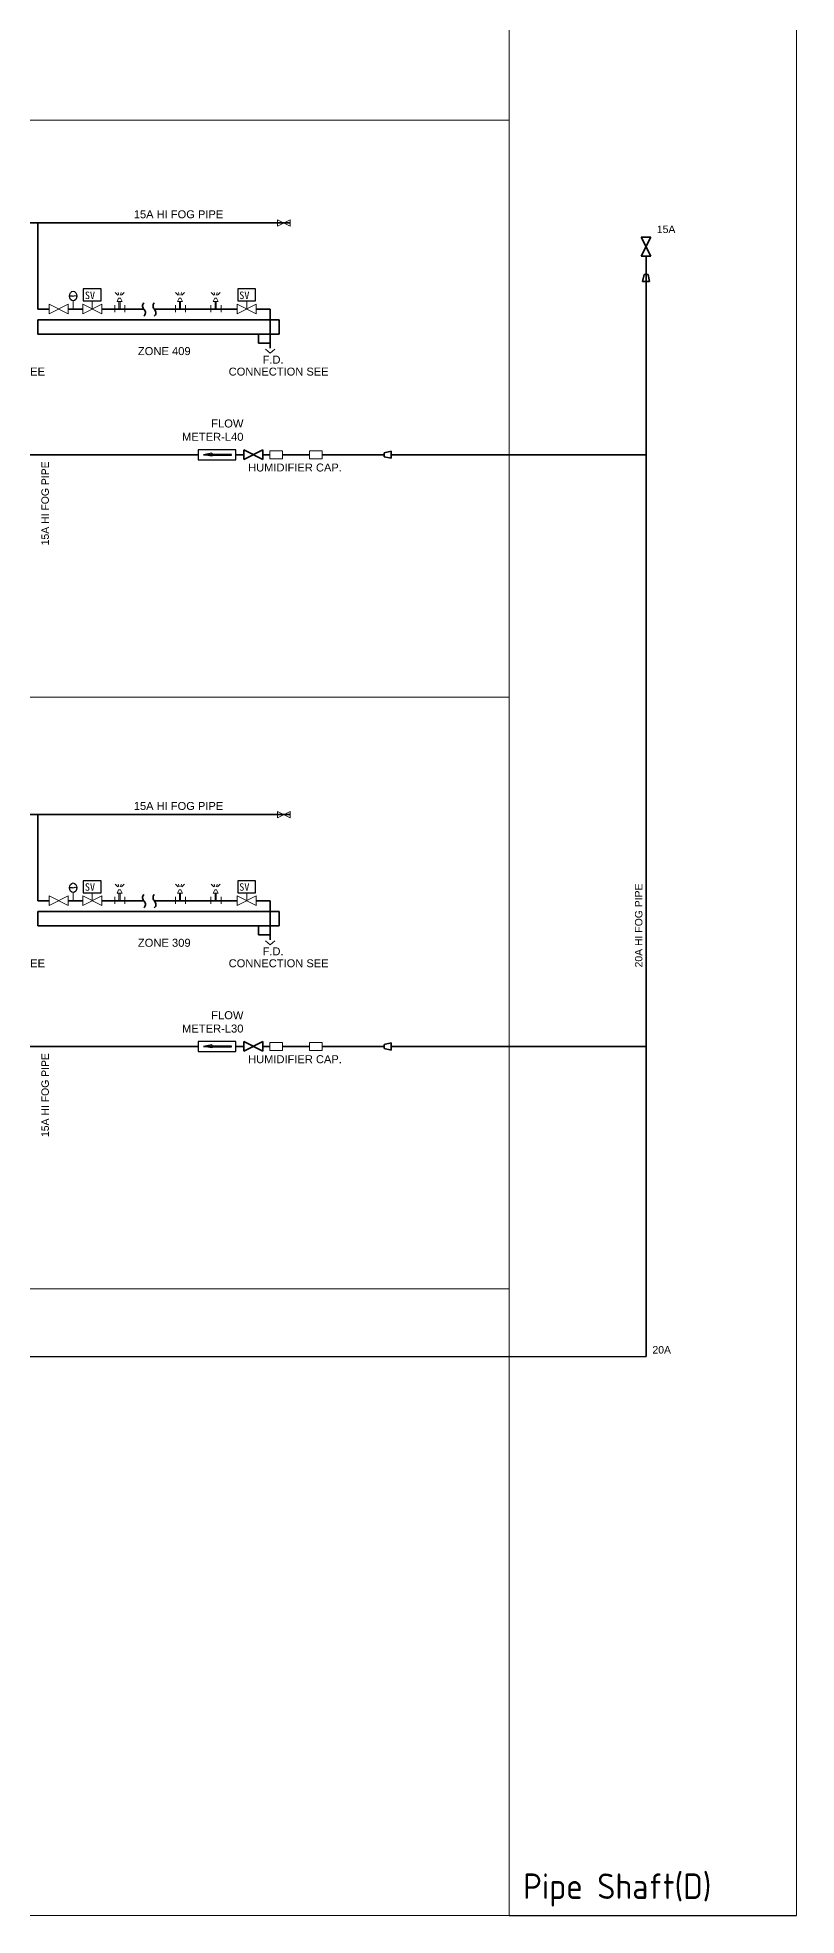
# Model space of a CAD drawing. Header units: millimetres. Extents: x 183 to 3972, y 193 to 1833.
# Drawn here: x 3733 to 3972, y 193 to 783 of the extents above; entities that cross this region are included whole.
import ezdxf

# ---------------------------------------------------------------- set-up
doc = ezdxf.new("R2010")
doc.units = ezdxf.units.MM
for name, color, linetype in [('DETL-TXT', 7, 'Continuous'), ('M-CWTR-PIPE-S', 7, 'Continuous'), ('M-CWTR-TEXT', 7, 'Continuous'), ('M-CWTR-VAVE', 7, 'Continuous'), ('M-DETL-60', 7, 'Continuous'), ('M-EQPM-TXT', 7, 'Continuous'), ('M-PIPE-CHWS12', 7, 'Continuous')]:
    doc.layers.add(name, color=color, linetype=linetype)
doc.styles.add('AA-TXT', font='isocp.shx', dxfattribs={"bigfont": 'chineset.shx'})

# ---------------------------------------------------------------- blocks, each defined once
blk = doc.blocks.new('SE19')
at = {"layer": 'M-CWTR-PIPE-S', "color": 4, "linetype": 'Continuous', "lineweight": 35}
for p, q in [((353.04, 476.62), (352.54, 478.83)), ((352.54, 478.83), (354.75, 478.83)), ((354.25, 476.62), (353.04, 476.62)), ((354.75, 478.83), (354.25, 476.62))]:
    blk.add_line(p, q, dxfattribs=at)
blk = doc.blocks.new('SE18')
at = {"layer": 'M-CWTR-PIPE-S'}
blk.add_blockref('SE19', (0, 0), dxfattribs=at)
blk = doc.blocks.new('A$C16496DF1')
at = {"layer": 'M-CWTR-VAVE', "color": 2, "linetype": 'Continuous', "lineweight": 35}
for p, q in [((-4, 0), (-4, -2)), ((-4, 0), (0, -2)), ((0, 0), (-4, -2)), ((0, -2), (0, 0))]:
    blk.add_line(p, q, dxfattribs=at)
blk = doc.blocks.new('SE17')
at = {"layer": 'M-CWTR-PIPE-S', "color": 4, "linetype": 'Continuous', "lineweight": 35}
for p, q in [((355.99, 665.76), (355.99, 667.97)), ((355.99, 667.97), (358.2, 667.47)), ((358.2, 666.26), (355.99, 665.76)), ((358.2, 667.47), (358.2, 666.26))]:
    blk.add_line(p, q, dxfattribs=at)
blk = doc.blocks.new('SE16')
at = {"layer": 'M-CWTR-PIPE-S'}
blk.add_blockref('SE17', (0, 0), dxfattribs=at)

msp = doc.modelspace()

# ---------------------------------------------------------------- hatches: boundary and pattern name
h = msp.add_hatch(color=2)
h.dxf.hatch_style = 1
h.paths.add_polyline_path([(3785.33, 652.27), (3794.23, 652.27), (3794.23, 652.16), (3788.04, 652.16), (3788.04, 651.8)])
h.paths.add_polyline_path([(3785.33, 652.27), (3788.04, 652.73), (3788.04, 652.37), (3794.23, 652.37), (3794.23, 652.27)])
h = msp.add_hatch(color=2)
h.dxf.hatch_style = 1
h.paths.add_polyline_path([(3785.33, 466.28), (3794.23, 466.28), (3794.23, 466.17), (3788.04, 466.17), (3788.04, 465.81)])
h.paths.add_polyline_path([(3785.33, 466.28), (3788.04, 466.74), (3788.04, 466.38), (3794.23, 466.38), (3794.23, 466.28)])

# ---------------------------------------------------------------- linework, layer by layer
at = {"color": 4, "linetype": 'Continuous', "lineweight": 35}
for p, q in [((3733.3, 694.67), (3733.3, 690.14)), ((3733.3, 694.67), (3809.23, 694.67)), ((3809.23, 690.14), (3809.23, 694.67)), ((3733.3, 690.14), (3809.23, 690.14)), ((3802.65, 687.37), (3802.65, 690.14)), ((3806.39, 687.37), (3802.65, 687.37)), ((3733.3, 508.68), (3733.3, 504.15)), ((3733.3, 508.68), (3809.23, 508.68)), ((3809.23, 504.15), (3809.23, 508.68)), ((3733.3, 504.15), (3809.23, 504.15)), ((3802.65, 501.38), (3802.65, 504.15)), ((3806.39, 501.38), (3802.65, 501.38))]:
    msp.add_line(p, q, dxfattribs=at)
at = {"color": 4}
for p, q in [((3788.04, 652.73), (3785.33, 652.27)), ((3788.04, 651.8), (3785.33, 652.27)), ((3788.04, 652.73), (3788.04, 652.37)), ((3788.04, 652.16), (3788.04, 651.8)), ((3788.04, 466.74), (3785.33, 466.28)), ((3788.04, 466.74), (3788.04, 466.38)), ((3788.04, 465.81), (3785.33, 466.28)), ((3788.04, 466.17), (3788.04, 465.81)), ((3324.27, 368.79), (3924.61, 368.79))]:
    msp.add_line(p, q, dxfattribs=at)
at = {"color": 2}
for points in [[(3783.75, 650.66), (3795.57, 650.66), (3795.57, 653.87), (3783.75, 653.87)], [(3783.75, 464.67), (3795.57, 464.67), (3795.57, 467.88), (3783.75, 467.88)]]:
    msp.add_lwpolyline(points, close=True, dxfattribs=at)
for points in [[(3788.04, 652.16), (3794.23, 652.16), (3794.23, 652.37), (3788.04, 652.37)], [(3788.04, 466.17), (3794.23, 466.17), (3794.23, 466.38), (3788.04, 466.38)]]:
    msp.add_lwpolyline(points, dxfattribs=at)
at = {"layer": 'M-CWTR-TEXT', "color": 252, "linetype": 'Continuous', "lineweight": 35}
for p, q in [((3806.39, 686.15), (3806.39, 685.8)), ((3806.39, 500.16), (3806.39, 499.81))]:
    msp.add_line(p, q, dxfattribs=at)
at = {"layer": 'M-CWTR-VAVE', "color": 1, "lineweight": 0}
for p, q in [((3881.58, 576.09), (3881.58, 1295.21)), ((3971.91, 576.09), (3971.91, 1295.21)), ((2908.98, 757.41), (3881.58, 757.41)), ((2908.98, 576.09), (3881.58, 576.09)), ((3881.58, 193.13), (3881.58, 576.09)), ((3971.91, 193.13), (3971.91, 576.09)), ((2908.98, 390.1), (3881.58, 390.1)), ((2823.36, 193.13), (3881.58, 193.13))]:
    msp.add_line(p, q, dxfattribs=at)
at = {"layer": 'M-CWTR-VAVE', "color": 2, "lineweight": 0}
for p, q in [((3808.64, 724.13), (3808.64, 726.14)), ((3812.66, 726.14), (3808.64, 724.13)), ((3808.64, 726.14), (3812.66, 724.13)), ((3812.66, 726.14), (3812.66, 724.13)), ((3758.38, 702.49), (3757.57, 703.24)), ((3758.71, 702.49), (3758.5, 703.24)), ((3759.24, 702.49), (3759.45, 703.24)), ((3759.57, 702.49), (3760.38, 703.24)), ((3777.4, 702.49), (3776.59, 703.24)), ((3777.73, 702.49), (3777.52, 703.24)), ((3778.25, 702.49), (3778.46, 703.24)), ((3778.58, 702.49), (3779.39, 703.24)), ((3788.61, 702.49), (3787.8, 703.24)), ((3788.94, 702.49), (3788.73, 703.24)), ((3789.47, 702.49), (3789.68, 703.24)), ((3789.8, 702.49), (3790.61, 703.24)), ((3736.82, 699.59), (3736.82, 696.57)), ((3742.85, 699.59), (3736.82, 696.57)), ((3736.82, 699.59), (3742.85, 696.57)), ((3742.85, 696.57), (3742.85, 699.59)), ((3744.38, 698.08), (3744.38, 700.68)), ((3747.37, 699.59), (3747.37, 696.57)), ((3753.41, 699.59), (3747.37, 696.57)), ((3747.37, 699.59), (3753.41, 696.57)), ((3750.39, 698.08), (3750.39, 700.61)), ((3753.41, 696.57), (3753.41, 699.59)), ((3757.5, 699.34), (3757.5, 697.1)), ((3758.2, 700.44), (3758.67, 701.47)), ((3758.2, 700.44), (3759.75, 700.44)), ((3759.28, 701.47), (3758.67, 701.47)), ((3758.78, 698.36), (3758.78, 700.44)), ((3759.18, 698.36), (3759.18, 700.44)), ((3759.75, 700.44), (3759.28, 701.47)), ((3760.68, 699.34), (3760.68, 697.1)), ((3776.52, 699.34), (3776.52, 697.1)), ((3777.22, 700.44), (3777.68, 701.47)), ((3777.22, 700.44), (3778.77, 700.44)), ((3778.3, 701.47), (3777.68, 701.47)), ((3777.79, 698.36), (3777.79, 700.44)), ((3778.19, 698.36), (3778.19, 700.44)), ((3778.77, 700.44), (3778.3, 701.47)), ((3779.7, 699.34), (3779.7, 697.1)), ((3787.73, 699.34), (3787.73, 697.1)), ((3788.43, 700.44), (3788.9, 701.47)), ((3788.43, 700.44), (3789.98, 700.44)), ((3789.51, 701.47), (3788.9, 701.47)), ((3789.01, 698.36), (3789.01, 700.44)), ((3789.41, 698.36), (3789.41, 700.44)), ((3789.98, 700.44), (3789.51, 701.47)), ((3790.91, 699.34), (3790.91, 697.1)), ((3795.94, 699.59), (3795.94, 696.57)), ((3801.97, 699.59), (3795.94, 696.57)), ((3795.94, 699.59), (3801.97, 696.57)), ((3798.96, 698.08), (3798.96, 700.61)), ((3801.97, 696.57), (3801.97, 699.59)), ((3804.91, 685.5), (3806.34, 684.21)), ((3807.77, 685.5), (3806.34, 684.21)), ((3806.24, 653.53), (3806.24, 651.01)), ((3810.27, 653.53), (3806.24, 653.53)), ((3810.27, 653.53), (3806.24, 653.53)), ((3806.24, 653.53), (3806.24, 651.01)), ((3806.24, 651.01), (3810.27, 651.01)), ((3806.24, 651.01), (3810.27, 651.01)), ((3810.27, 651.01), (3810.27, 653.53)), ((3810.27, 651.01), (3810.27, 653.53)), ((3818.71, 651.01), (3818.71, 653.53)), ((3818.71, 653.53), (3822.73, 653.53)), ((3818.71, 653.53), (3822.73, 653.53)), ((3818.71, 651.01), (3818.71, 653.53)), ((3822.73, 651.01), (3818.71, 651.01)), ((3822.73, 651.01), (3818.71, 651.01)), ((3822.73, 653.53), (3822.73, 651.01)), ((3822.73, 653.53), (3822.73, 651.01)), ((3808.64, 538.14), (3808.64, 540.15)), ((3812.66, 540.15), (3808.64, 538.14)), ((3808.64, 540.15), (3812.66, 538.14)), ((3812.66, 540.15), (3812.66, 538.14)), ((3736.82, 513.59), (3736.82, 510.58)), ((3742.85, 513.59), (3736.82, 510.58)), ((3736.82, 513.59), (3742.85, 510.58)), ((3742.85, 510.58), (3742.85, 513.59)), ((3744.38, 512.09), (3744.38, 514.69)), ((3747.37, 513.59), (3747.37, 510.58)), ((3753.41, 513.59), (3747.37, 510.58)), ((3747.37, 513.59), (3753.41, 510.58)), ((3750.39, 512.09), (3750.39, 514.62)), ((3753.41, 510.58), (3753.41, 513.59)), ((3758.38, 516.49), (3757.57, 517.25)), ((3758.2, 514.45), (3758.67, 515.48)), ((3758.2, 514.45), (3759.75, 514.45)), ((3758.71, 516.49), (3758.5, 517.25)), ((3759.28, 515.48), (3758.67, 515.48)), ((3758.78, 512.37), (3758.78, 514.45)), ((3759.18, 512.37), (3759.18, 514.45)), ((3759.24, 516.49), (3759.45, 517.25)), ((3759.75, 514.45), (3759.28, 515.48)), ((3759.57, 516.49), (3760.38, 517.25)), ((3777.4, 516.49), (3776.59, 517.25)), ((3777.22, 514.45), (3777.68, 515.48)), ((3777.22, 514.45), (3778.77, 514.45)), ((3777.73, 516.49), (3777.52, 517.25)), ((3778.3, 515.48), (3777.68, 515.48)), ((3777.79, 512.37), (3777.79, 514.45)), ((3778.19, 512.37), (3778.19, 514.45)), ((3778.25, 516.49), (3778.46, 517.25)), ((3778.77, 514.45), (3778.3, 515.48)), ((3778.58, 516.49), (3779.39, 517.25)), ((3788.61, 516.49), (3787.8, 517.25)), ((3788.43, 514.45), (3788.9, 515.48)), ((3788.43, 514.45), (3789.98, 514.45)), ((3788.94, 516.49), (3788.73, 517.25)), ((3789.51, 515.48), (3788.9, 515.48)), ((3789.01, 512.37), (3789.01, 514.45)), ((3789.41, 512.37), (3789.41, 514.45)), ((3789.47, 516.49), (3789.68, 517.25)), ((3789.98, 514.45), (3789.51, 515.48)), ((3789.8, 516.49), (3790.61, 517.25)), ((3795.94, 513.59), (3795.94, 510.58)), ((3801.97, 513.59), (3795.94, 510.58)), ((3795.94, 513.59), (3801.97, 510.58)), ((3798.96, 512.09), (3798.96, 514.62)), ((3801.97, 510.58), (3801.97, 513.59)), ((3757.5, 513.35), (3757.5, 511.11)), ((3760.68, 513.35), (3760.68, 511.11)), ((3776.52, 513.35), (3776.52, 511.11)), ((3779.7, 513.35), (3779.7, 511.11)), ((3787.73, 513.35), (3787.73, 511.11)), ((3790.91, 513.35), (3790.91, 511.11)), ((3804.91, 499.51), (3806.34, 498.22)), ((3807.77, 499.51), (3806.34, 498.22)), ((3806.24, 467.54), (3806.24, 465.02)), ((3810.27, 467.54), (3806.24, 467.54)), ((3810.27, 467.54), (3806.24, 467.54)), ((3806.24, 467.54), (3806.24, 465.02)), ((3810.27, 465.02), (3810.27, 467.54)), ((3810.27, 465.02), (3810.27, 467.54)), ((3818.71, 465.02), (3818.71, 467.54)), ((3818.71, 467.54), (3822.73, 467.54)), ((3818.71, 467.54), (3822.73, 467.54)), ((3818.71, 465.02), (3818.71, 467.54)), ((3822.73, 467.54), (3822.73, 465.02)), ((3822.73, 467.54), (3822.73, 465.02)), ((3806.24, 465.02), (3810.27, 465.02)), ((3806.24, 465.02), (3810.27, 465.02)), ((3822.73, 465.02), (3818.71, 465.02)), ((3822.73, 465.02), (3818.71, 465.02))]:
    msp.add_line(p, q, dxfattribs=at)
at = {"layer": 'M-CWTR-VAVE', "color": 2}
for points in [[(3747.57, 700.61), (3753.2, 700.61), (3753.2, 704.38), (3747.57, 704.38)], [(3796.14, 700.61), (3801.77, 700.61), (3801.77, 704.38), (3796.14, 704.38)], [(3747.57, 514.62), (3753.2, 514.62), (3753.2, 518.39), (3747.57, 518.39)], [(3796.14, 514.62), (3801.77, 514.62), (3801.77, 518.39), (3796.14, 518.39)]]:
    msp.add_lwpolyline(points, close=True, dxfattribs=at)
at = {"layer": 'M-CWTR-VAVE', "color": 1}
msp.add_lwpolyline([(3881.58, 193.13), (3971.91, 193.13)], dxfattribs=at)
at = {"layer": 'M-CWTR-VAVE', "color": 2}
for centre in [(3744.38, 702.17), (3744.38, 516.18)]:
    msp.add_ellipse(centre, major_axis=(0, -1.49), ratio=0.800659, dxfattribs=at)
for points in [[(3743.19, 702.17), (3743.67, 702.4), (3744.32, 701.99), (3744.99, 702.42), (3745.39, 702.24), (3745.58, 702.17)], [(3743.19, 516.18), (3743.67, 516.41), (3744.32, 516), (3744.99, 516.42), (3745.39, 516.25), (3745.58, 516.18)]]:
    msp.add_open_spline(points, degree=3, dxfattribs=at)
at = {"layer": 'M-PIPE-CHWS12', "color": 4, "linetype": 'Continuous', "lineweight": 35}
for p, q in [((3007.06, 725.14), (3812.66, 725.14)), ((3733.3, 698.08), (3733.3, 725.14)), ((3924.61, 714.67), (3924.61, 368.79)), ((3733.3, 698.08), (3733.3, 708.24)), ((3733.3, 698.08), (3736.82, 698.08)), ((3742.85, 698.08), (3747.37, 698.08)), ((3753.41, 698.08), (3766.55, 698.08)), ((3769.84, 698.08), (3795.94, 698.08)), ((3801.97, 698.08), (3806.39, 698.08)), ((3806.39, 698.08), (3806.39, 685.8)), ((3783.75, 652.27), (3065.43, 652.27)), ((3794.23, 652.27), (3785.33, 652.27)), ((3798.04, 652.27), (3795.57, 652.27)), ((3798.04, 652.27), (3795.57, 652.27)), ((3806.24, 652.27), (3804.08, 652.27)), ((3806.24, 652.27), (3804.08, 652.27)), ((3818.71, 652.27), (3810.27, 652.27)), ((3818.71, 652.27), (3810.27, 652.27)), ((3842.17, 652.27), (3822.73, 652.27)), ((3924.61, 652.27), (3844.39, 652.27)), ((3007.06, 539.15), (3812.66, 539.15)), ((3733.3, 512.09), (3733.3, 539.15)), ((3733.3, 512.09), (3733.3, 522.25)), ((3733.3, 512.09), (3736.82, 512.09)), ((3742.85, 512.09), (3747.37, 512.09)), ((3753.41, 512.09), (3766.55, 512.09)), ((3769.84, 512.09), (3795.94, 512.09)), ((3801.97, 512.09), (3806.39, 512.09)), ((3806.39, 512.09), (3806.39, 499.81)), ((3783.75, 466.28), (3065.43, 466.28)), ((3794.23, 466.28), (3785.33, 466.28)), ((3798.04, 466.28), (3795.57, 466.28)), ((3798.04, 466.28), (3795.57, 466.28)), ((3806.24, 466.28), (3804.08, 466.28)), ((3806.24, 466.28), (3804.08, 466.28)), ((3818.71, 466.28), (3810.27, 466.28)), ((3818.71, 466.28), (3810.27, 466.28)), ((3842.17, 466.28), (3822.73, 466.28)), ((3924.61, 466.28), (3844.39, 466.28))]:
    msp.add_line(p, q, dxfattribs=at)
at = {"layer": 'M-PIPE-CHWS12', "color": 252, "linetype": 'Continuous', "lineweight": 35}
for centre, start, end in [((3767.66, 699.02), 137.95274, 230.18957), ((3765.64, 696.93), 309.81043, 42.04726), ((3770.95, 699.02), 137.95274, 230.18957), ((3768.93, 696.93), 309.81043, 42.04726), ((3767.66, 513.03), 137.95274, 230.18957), ((3770.95, 513.03), 137.95274, 230.18957), ((3765.64, 510.93), 309.81043, 42.04726), ((3768.93, 510.93), 309.81043, 42.04726)]:
    msp.add_arc(centre, 1.46, start, end, dxfattribs=at)

# ---------------------------------------------------------------- block references
at = {"color": 7, "lineweight": 0, "yscale": 1.509223501321489, "zscale": 1.509223501321489}
for p, xscale, rotation in [((3923.1, 720.71), 1.509223501321489, 89.99999999999999), ((3804.08, 650.76), -1.509223501321489, 180), ((3804.08, 464.77), -1.509223501321489, 180)]:
    msp.add_blockref('A$C16496DF1', p, dxfattribs=dict(at, xscale=xscale, rotation=rotation))
at = {"xscale": 1.006149000880992, "yscale": 1.006149000880992, "zscale": 1.006149000880992}
for name, p, rotation in [('SE18', (4280.43, 1188.52), 179.9999999999998), ('SE16', (4202.57, 1323.23), 180), ('SE16', (4202.57, 1137.24), 180)]:
    msp.add_blockref(name, p, dxfattribs=dict(at, rotation=rotation))

# ---------------------------------------------------------------- texts
at = {"layer": 'DETL-TXT', "color": 3, "ltscale": 0.1, "style": 'AA-TXT'}
msp.add_text('Pipe Shaft(D)', height=8, dxfattribs=at).set_placement((3885.91, 198.32))
at = {"layer": 'DETL-TXT', "color": 7, "char_height": 2.5154}
for s, insert, width, attachment_point in [('{\\fArial|b0||i0||c0|p34;\\C251;\\H2.5;\\W1.;15A HI FOG PIPE}', (3763.45, 726.58), 28.38, 7), ('{\\fArial|b0|i0|c0|p34;\\H0.93199x;\\C3;15A}', (3927.99, 721.94), 6.2884, 7), ('{\\fArial|b0|i0|c0|p34;\\C251;ZONE 409}', (3764.73, 683.57), 17.8992, 7), ('{\\fArial|b0|i0|c0|p34;\\C3;FLOW\\PMETER-L40}', (3797.95, 656.62), 10.3349, 9), ('{\\fArial|b0||i0||c0|p34;\\C251;\\H2.5;\\W1.;15A HI FOG PIPE}', (3763.45, 540.59), 28.38, 7), ('{\\fArial|b0|i0|c0|p34;\\C251;ZONE 309}', (3764.73, 497.58), 17.8992, 7), ('{\\fArial|b0|i0|c0|p34;\\C3;FLOW\\PMETER-L30}', (3797.95, 470.62), 10.3349, 9), ('{\\fArial|b0|i0|c0|p34;\\H0.93199x;\\C3;20A}', (3926.6, 369.72), 6.2884, 7)]:
    msp.add_mtext(s, dxfattribs=dict(at, insert=insert, width=width, attachment_point=attachment_point))
at = {"layer": 'DETL-TXT', "color": 7, "char_height": 2.5154, "width": 28.38, "rotation": 90}
for s, insert, attachment_point in [('{\\fArial|b0|i0|c0|p34;\\H0.93199x;\\C251;15A HI FOG PIPE}', (3734.38, 623.8), 1), ('{\\fArial|b0|i0|c0|p34;\\H0.93199x;\\C3;20A HI FOG PIPE}', (3923.48, 491.12), 7), ('{\\fArial|b0|i0|c0|p34;\\H0.93199x;\\C251;15A HI FOG PIPE}', (3734.38, 437.81), 1)]:
    msp.add_mtext(s, dxfattribs=dict(at, insert=insert, attachment_point=attachment_point))
at = {"layer": 'M-CWTR-VAVE'}
for s, insert, char_height, width, attachment_point in [('{\\fTxt|b0|i0|c0|p34;\\H0.93199x;\\C2;SV}', (3748.06, 701.18), 2.5154, 2.3291, 7), ('{\\fTxt|b0|i0|c0|p34;\\H0.93199x;\\C2;SV}', (3796.63, 701.18), 2.5154, 2.3291, 7), ('{\\fArial|b0||i0||c0|p34;\\C2;\\H2.5e-003;\\W1.;400A BV}', (3810.27, 653.53), 0.00252, 0.014, 9), ('{\\fArial|b0||i0||c0|p34;\\C2;\\H2.5e-003;\\W1.;400A BV}', (3818.72, 653.53), 0.00252, 0.014, 9), ('{\\fTxt|b0|i0|c0|p34;\\H0.93199x;\\C2;SV}', (3748.06, 515.19), 2.5154, 2.3291, 7), ('{\\fTxt|b0|i0|c0|p34;\\H0.93199x;\\C2;SV}', (3796.63, 515.19), 2.5154, 2.3291, 7), ('{\\fArial|b0||i0||c0|p34;\\C2;\\H2.5e-003;\\W1.;400A BV}', (3810.27, 467.54), 0.00252, 0.014, 9), ('{\\fArial|b0||i0||c0|p34;\\C2;\\H2.5e-003;\\W1.;400A BV}', (3818.72, 467.54), 0.00252, 0.014, 9)]:
    msp.add_mtext(s, dxfattribs=dict(at, insert=insert, char_height=char_height, width=width, attachment_point=attachment_point))
at = {"layer": 'M-DETL-60', "char_height": 2.5154, "width": 29.583, "attachment_point": 8}
for insert in [(3814.16, 646.98), (3814.16, 460.99)]:
    msp.add_mtext('{\\fArial|b0||i0||c0|p34;\\C3;\\H2.5;\\W1.;HUMIDIFIER CAP.}', dxfattribs=dict(at, insert=insert))
at = {"layer": 'M-EQPM-TXT', "color": 7, "char_height": 2.5154, "attachment_point": 7}
for s, insert, width in [('{\\fArial|b0||i0||c0|p34;\\C251;\\H2.5;\\W1.;CONNECTION SEE}', (3704.08, 677.13), 31.6062), ('{\\fArial|b0||i0||c0|p34;\\C251;\\H2.5;\\W1.;CONNECTION SEE}', (3793.3, 677.13), 31.6062), ('{\\fArial|b0||i0||c0|p34;\\C251;\\H2.5;\\W1.;F.D.}', (3803.97, 680.92), 6.6165), ('{\\fArial|b0||i0||c0|p34;\\C251;\\H2.5;\\W1.;F.D.}', (3803.97, 494.93), 6.6165), ('{\\fArial|b0||i0||c0|p34;\\C251;\\H2.5;\\W1.;CONNECTION SEE}', (3704.08, 491.14), 31.6062), ('{\\fArial|b0||i0||c0|p34;\\C251;\\H2.5;\\W1.;CONNECTION SEE}', (3793.3, 491.14), 31.6062)]:
    msp.add_mtext(s, dxfattribs=dict(at, insert=insert, width=width))

doc.saveas('drawing.dxf')
